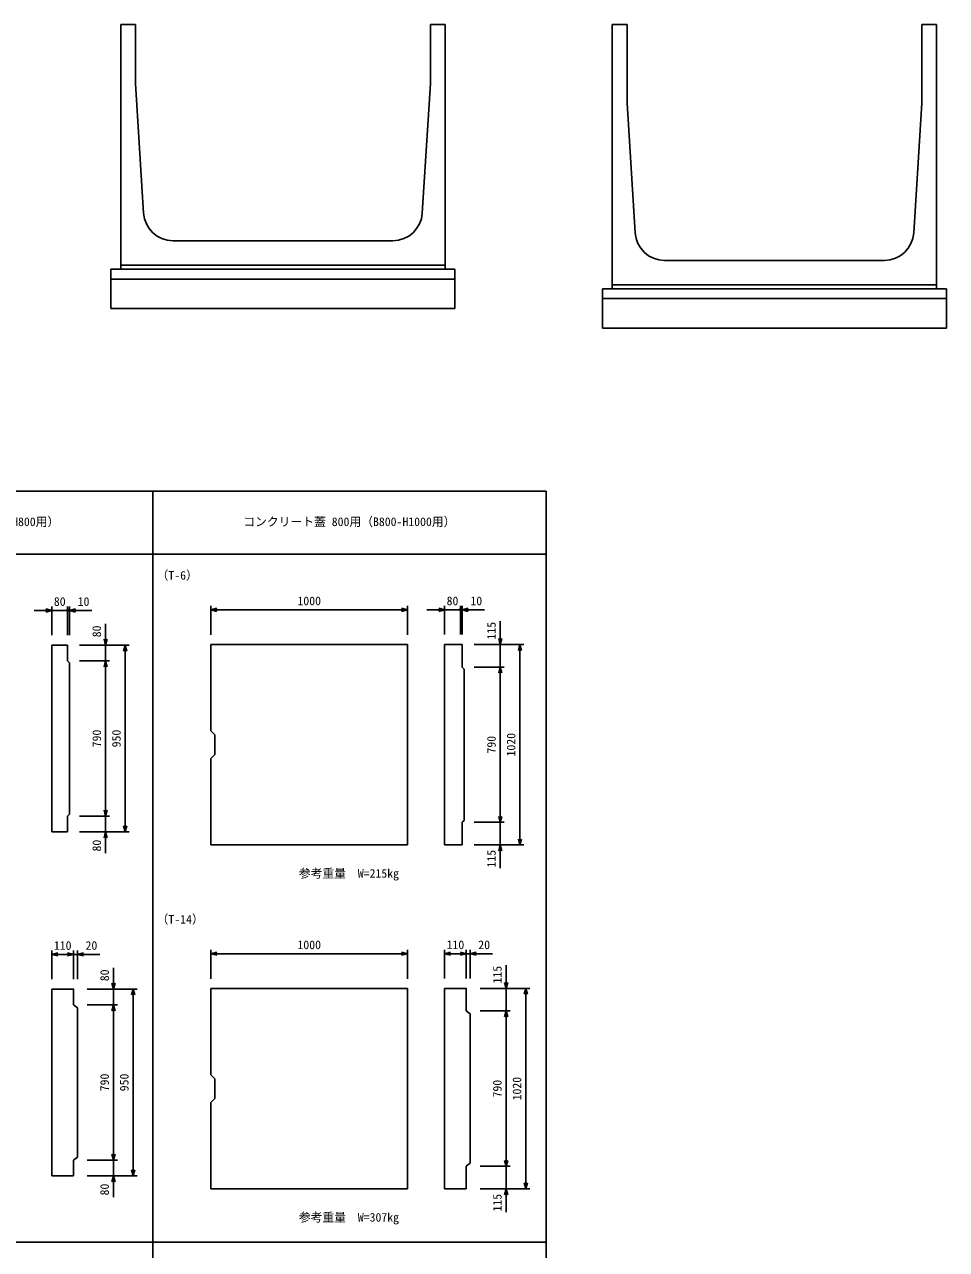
# Model space of a CAD drawing. Units: millimetres, scale not verified. Extents: x -33600 to 33600, y -11880 to 11880.
# Drawn here: x -16028 to -11338, y -5424 to 809 of the extents above; entities that cross this region are included whole.
import ezdxf
from ezdxf.enums import TextEntityAlignment as Align

# ---------------------------------------------------------------- set-up
doc = ezdxf.new("R2010")
doc.units = ezdxf.units.MM
doc.header["$LTSCALE"] = 40
for name, color, linetype, lineweight in [('0-0_DIM', 7, 'Continuous', 25), ('0-2_HATCH', 6, 'Continuous', 25), ('0-5_OUTLINE', 3, 'Continuous', 25), ('0-6_TXT', 7, 'Continuous', 25)]:
    doc.layers.add(name, color=color, linetype=linetype, lineweight=lineweight)
doc.styles.add('ＭＳ ゴシック', font='')
doc.styles.get('ＭＳ ゴシック').set_extended_font_data('MS Gothic')

msp = doc.modelspace()

# ---------------------------------------------------------------- linework, layer by layer
at = {"layer": '0-0_DIM'}
for p, q in [((-15888.3, -2172.38), (-15978.3, -2172.38)), ((-15888.3, -2152.38), (-15888.3, -2298.78)), ((-15888.3, -2172.38), (-15808.3, -2172.38)), ((-15808.3, -2152.38), (-15808.3, -2298.78)), ((-15808.3, -2172.38), (-15798.3, -2172.38)), ((-15798.3, -2152.38), (-15798.3, -2298.78)), ((-15684.77, -2172.38), (-15798.3, -2172.38)), ((-15079.36, -2148.96), (-15079.36, -2296.09)), ((-15079.36, -2168.96), (-14079.36, -2168.96)), ((-14079.36, -2148.96), (-14079.36, -2296.09)), ((-13890.76, -2168.96), (-13980.76, -2168.96)), ((-13890.76, -2148.96), (-13890.76, -2295.36)), ((-13890.76, -2168.96), (-13810.76, -2168.96)), ((-13810.76, -2148.96), (-13810.76, -2295.36)), ((-13810.76, -2168.96), (-13800.76, -2168.96)), ((-13800.76, -2148.96), (-13800.76, -2295.36)), ((-13687.24, -2168.96), (-13800.76, -2168.96)), ((-15615.22, -2240.06), (-15615.22, -2348.91)), ((-13607.69, -2226.64), (-13607.69, -2345.49)), ((-15495.22, -2348.91), (-15748.3, -2348.91)), ((-15615.22, -2428.91), (-15615.22, -2348.91)), ((-15515.22, -3298.91), (-15515.22, -2348.91)), ((-13487.69, -2345.49), (-13740.76, -2345.49)), ((-13607.69, -2460.49), (-13607.69, -2345.49)), ((-13507.69, -3365.49), (-13507.69, -2345.49)), ((-15595.22, -2428.91), (-15748.3, -2428.91)), ((-15615.22, -3218.91), (-15615.22, -2428.91)), ((-13587.69, -2460.49), (-13740.76, -2460.49)), ((-13607.69, -3250.49), (-13607.69, -2460.49)), ((-15595.22, -3218.91), (-15748.3, -3218.91)), ((-15615.22, -3218.91), (-15615.22, -3298.91)), ((-15495.22, -3298.91), (-15748.3, -3298.91)), ((-15615.22, -3407.76), (-15615.22, -3298.91)), ((-13587.69, -3250.49), (-13740.76, -3250.49)), ((-13607.69, -3250.49), (-13607.69, -3365.49)), ((-13487.69, -3365.49), (-13740.76, -3365.49)), ((-13607.69, -3484.34), (-13607.69, -3365.49)), ((-15888.3, -3902.38), (-15888.3, -4048.79)), ((-15888.3, -3922.38), (-15778.3, -3922.38)), ((-15778.3, -3902.38), (-15778.3, -4048.79)), ((-15778.3, -3922.38), (-15758.3, -3922.38)), ((-15758.3, -3902.38), (-15758.3, -4048.79)), ((-15644.77, -3922.38), (-15758.3, -3922.38)), ((-15079.36, -3898.96), (-15079.36, -4046.09)), ((-15079.36, -3918.96), (-14079.36, -3918.96)), ((-14079.36, -3898.96), (-14079.36, -4046.09)), ((-13890.77, -3898.96), (-13890.77, -4045.37)), ((-13890.77, -3918.96), (-13780.77, -3918.96)), ((-13780.77, -3898.96), (-13780.77, -4045.37)), ((-13780.77, -3918.96), (-13760.77, -3918.96)), ((-13760.77, -3898.96), (-13760.77, -4045.37)), ((-13647.24, -3918.96), (-13760.77, -3918.96)), ((-13577.69, -3976.64), (-13577.69, -4095.49)), ((-15575.22, -3990.06), (-15575.22, -4098.91)), ((-15455.22, -4098.91), (-15708.3, -4098.91)), ((-15575.22, -4178.91), (-15575.22, -4098.91)), ((-15475.22, -5048.91), (-15475.22, -4098.91)), ((-13457.69, -4095.49), (-13710.77, -4095.49)), ((-13577.69, -4210.49), (-13577.69, -4095.49)), ((-13477.69, -5115.49), (-13477.69, -4095.49)), ((-15555.22, -4178.91), (-15708.3, -4178.91)), ((-15575.22, -4968.91), (-15575.22, -4178.91)), ((-13557.69, -4210.49), (-13710.77, -4210.49)), ((-13577.69, -5000.49), (-13577.69, -4210.49)), ((-15555.22, -4968.91), (-15708.3, -4968.91)), ((-15575.22, -4968.91), (-15575.22, -5048.91)), ((-13557.69, -5000.49), (-13710.77, -5000.49)), ((-13577.69, -5000.49), (-13577.69, -5115.49)), ((-15455.22, -5048.91), (-15708.3, -5048.91)), ((-15575.22, -5157.76), (-15575.22, -5048.91)), ((-13457.69, -5115.49), (-13710.77, -5115.49)), ((-13577.69, -5234.34), (-13577.69, -5115.49))]:
    msp.add_line(p, q, dxfattribs=at)
for points in [[(-15918.3, -2180.42), (-15888.3, -2172.38), (-15918.3, -2164.34)], [(-15768.3, -2180.42), (-15798.3, -2172.38), (-15768.3, -2164.34)], [(-15049.36, -2160.92), (-15079.36, -2168.96), (-15049.36, -2177)], [(-14109.36, -2160.92), (-14079.36, -2168.96), (-14109.36, -2177)], [(-13920.76, -2177), (-13890.76, -2168.96), (-13920.76, -2160.92)], [(-13770.76, -2177), (-13800.76, -2168.96), (-13770.76, -2160.92)], [(-15623.26, -2318.91), (-15615.22, -2348.91), (-15607.18, -2318.91)], [(-15523.26, -2378.91), (-15515.22, -2348.91), (-15507.18, -2378.91)], [(-13615.73, -2315.49), (-13607.69, -2345.49), (-13599.65, -2315.49)], [(-13515.73, -2375.49), (-13507.69, -2345.49), (-13499.65, -2375.49)], [(-15623.26, -2458.91), (-15615.22, -2428.91), (-15607.18, -2458.91)], [(-13615.73, -2490.49), (-13607.69, -2460.49), (-13599.65, -2490.49)], [(-15623.26, -3188.91), (-15615.22, -3218.91), (-15607.18, -3188.91)], [(-13615.73, -3220.49), (-13607.69, -3250.49), (-13599.65, -3220.49)], [(-15623.26, -3328.91), (-15615.22, -3298.91), (-15607.18, -3328.91)], [(-15523.26, -3268.91), (-15515.22, -3298.91), (-15507.18, -3268.91)], [(-13615.73, -3395.49), (-13607.69, -3365.49), (-13599.65, -3395.49)], [(-13515.73, -3335.49), (-13507.69, -3365.49), (-13499.65, -3335.49)], [(-15858.3, -3930.42), (-15888.3, -3922.38), (-15858.3, -3914.34)], [(-15808.3, -3930.42), (-15778.3, -3922.38), (-15808.3, -3914.34)], [(-15728.3, -3930.42), (-15758.3, -3922.38), (-15728.3, -3914.34)], [(-15049.36, -3910.92), (-15079.36, -3918.96), (-15049.36, -3927)], [(-14109.36, -3910.92), (-14079.36, -3918.96), (-14109.36, -3927)], [(-13860.77, -3927), (-13890.77, -3918.96), (-13860.77, -3910.92)], [(-13810.77, -3927), (-13780.77, -3918.96), (-13810.77, -3910.92)], [(-13730.77, -3927), (-13760.77, -3918.96), (-13730.77, -3910.92)], [(-15583.26, -4068.91), (-15575.22, -4098.91), (-15567.18, -4068.91)], [(-15483.26, -4128.91), (-15475.22, -4098.91), (-15467.18, -4128.91)], [(-13585.73, -4065.49), (-13577.69, -4095.49), (-13569.65, -4065.49)], [(-13485.73, -4125.49), (-13477.69, -4095.49), (-13469.65, -4125.49)], [(-15583.26, -4208.91), (-15575.22, -4178.91), (-15567.18, -4208.91)], [(-13585.73, -4240.49), (-13577.69, -4210.49), (-13569.65, -4240.49)], [(-15583.26, -4938.91), (-15575.22, -4968.91), (-15567.18, -4938.91)], [(-13585.73, -4970.49), (-13577.69, -5000.49), (-13569.65, -4970.49)], [(-15483.26, -5018.91), (-15475.22, -5048.91), (-15467.18, -5018.91)], [(-15583.26, -5078.91), (-15575.22, -5048.91), (-15567.18, -5078.91)], [(-13485.73, -5085.49), (-13477.69, -5115.49), (-13469.65, -5085.49)], [(-13585.73, -5145.49), (-13577.69, -5115.49), (-13569.65, -5145.49)]]:
    msp.add_lwpolyline(points, dxfattribs=at)
for centre in [(-15808.3, -2172.38), (-13810.76, -2168.96)]:
    msp.add_circle(centre, 4, dxfattribs=at)
at = {"layer": '0-2_HATCH'}
for p, q in [((-15888.3, -2348.91), (-15888.3, -3298.91)), ((-15888.3, -2348.91), (-15808.3, -2348.91)), ((-15079.36, -2345.49), (-14079.36, -2345.49)), ((-15079.36, -2345.49), (-15079.36, -2785.49)), ((-14079.36, -2345.49), (-14079.36, -3365.49)), ((-13890.76, -2345.49), (-13800.76, -2345.49)), ((-13890.76, -2345.49), (-13890.76, -3365.49)), ((-13800.76, -2345.49), (-13800.76, -2460.49)), ((-15798.3, -2438.91), (-15798.3, -3208.91)), ((-13800.76, -2460.49), (-13790.76, -2470.49)), ((-13790.76, -2470.49), (-13790.76, -3240.49)), ((-15079.36, -2785.49), (-15059.36, -2805.49)), ((-15079.36, -2925.49), (-15079.36, -3365.49)), ((-15808.3, -3218.91), (-15798.3, -3208.91)), ((-15808.3, -3218.91), (-15808.3, -3298.91)), ((-13800.76, -3250.49), (-13790.76, -3240.49)), ((-15888.3, -3298.91), (-15808.3, -3298.91)), ((-13800.76, -3250.49), (-13800.76, -3365.49)), ((-15079.36, -3365.49), (-14079.36, -3365.49)), ((-13890.76, -3365.49), (-13800.76, -3365.49)), ((-15079.36, -4095.49), (-15079.36, -4535.49)), ((-15079.36, -4095.49), (-14079.36, -4095.49)), ((-14079.36, -4095.49), (-14079.36, -5115.49)), ((-13890.77, -4095.49), (-13890.77, -5115.49)), ((-15758.3, -4193.91), (-15758.3, -4953.91)), ((-13780.77, -4210.49), (-13760.77, -4225.49)), ((-13760.77, -4225.49), (-13760.77, -4985.49)), ((-15079.36, -4535.49), (-15059.36, -4555.49)), ((-15059.36, -4555.49), (-15059.36, -4655.49)), ((-15059.36, -4655.49), (-15079.36, -4675.49)), ((-15079.36, -4675.49), (-15079.36, -5115.49)), ((-15778.3, -4968.91), (-15758.3, -4953.91)), ((-15778.3, -4968.91), (-15778.3, -5048.91)), ((-13780.77, -5000.49), (-13760.77, -4985.49)), ((-13780.77, -5000.49), (-13780.77, -5115.49)), ((-15079.36, -5115.49), (-14079.36, -5115.49)), ((-13890.77, -5115.49), (-13780.77, -5115.49))]:
    msp.add_line(p, q, dxfattribs=at)
for points in [[(-15808.3, -2348.91), (-15808.3, -2428.91), (-15798.3, -2438.91)], [(-15059.36, -2805.49), (-15059.36, -2905.49), (-15079.36, -2925.49)], [(-15888.3, -4098.91), (-15888.3, -5048.91), (-15778.3, -5048.91)], [(-15888.3, -4098.91), (-15778.3, -4098.91), (-15778.3, -4178.91), (-15758.3, -4193.91)], [(-13890.77, -4095.49), (-13780.77, -4095.49), (-13780.77, -4210.49)]]:
    msp.add_lwpolyline(points, dxfattribs=at)
at = {"layer": '0-5_OUTLINE'}
for p, q in [((-15538.17, 808.94), (-15538.17, -436.06)), ((-15538.17, 808.94), (-15463.17, 808.94)), ((-15463.17, 508.94), (-15463.17, 808.94)), ((-13963.17, 508.94), (-13963.17, 808.94)), ((-13888.17, 808.94), (-13963.17, 808.94)), ((-13888.17, 808.94), (-13888.17, -436.06)), ((-13038.17, 808.94), (-12963.17, 808.94)), ((-13038.17, 808.94), (-13038.17, -536.06)), ((-12963.17, 408.94), (-12963.17, 808.94)), ((-11388.17, 808.94), (-11463.17, 808.94)), ((-11463.17, 408.94), (-11463.17, 808.94)), ((-11388.17, 808.94), (-11388.17, -536.06)), ((-15421.96, -150.41), (-15463.17, 508.94)), ((-13963.17, 508.94), (-14004.38, -150.41)), ((-12921.96, -250.41), (-12963.17, 408.94)), ((-11463.17, 408.94), (-11504.38, -250.41)), ((-15272.25, -291.06), (-14154.09, -291.06)), ((-15588.17, -436.06), (-13838.17, -436.06)), ((-15588.17, -636.06), (-15588.17, -436.06)), ((-13888.17, -416.06), (-15538.17, -416.06)), ((-13838.17, -636.06), (-13838.17, -436.06)), ((-12772.25, -391.06), (-11654.09, -391.06)), ((-15588.17, -486.06), (-13838.17, -486.06)), ((-13088.17, -536.06), (-11338.17, -536.06)), ((-13088.17, -736.06), (-13088.17, -536.06)), ((-11388.17, -516.06), (-13038.17, -516.06)), ((-11338.17, -736.06), (-11338.17, -536.06)), ((-13088.17, -586.06), (-11338.17, -586.06)), ((-15588.17, -636.06), (-13838.17, -636.06)), ((-13088.17, -736.06), (-11338.17, -736.06))]:
    msp.add_line(p, q, dxfattribs=at)
for centre, start, end in [((-15272.25, -141.06), 183.57633, 270), ((-14154.09, -141.06), 270, 356.42367), ((-12772.25, -241.06), 183.57633, 270), ((-11654.09, -241.06), 270, 356.42367)]:
    msp.add_arc(centre, 150, start, end, dxfattribs=at)
at = {"layer": '0-6_TXT'}
for points in [[(-17374.81, -1886.32), (-15374.81, -1886.32), (-15374.81, -1566.32), (-17374.81, -1566.32)], [(-15374.81, -1886.32), (-13374.81, -1886.32), (-13374.81, -1566.32), (-15374.81, -1566.32)], [(-17374.81, -5386.32), (-15374.81, -5386.32), (-15374.81, -1886.32), (-17374.81, -1886.32)], [(-15374.81, -5386.32), (-13374.81, -5386.32), (-13374.81, -1886.32), (-15374.81, -1886.32)], [(-17374.81, -5706.32), (-15374.81, -5706.32), (-15374.81, -5386.32), (-17374.81, -5386.32)], [(-15374.81, -5706.32), (-13374.81, -5706.32), (-13374.81, -5386.32), (-15374.81, -5386.32)]]:
    msp.add_lwpolyline(points, close=True, dxfattribs=at)

# ---------------------------------------------------------------- texts
at = {"layer": '0-0_DIM', "style": 'ＭＳ ゴシック'}
for s, p in [('（T-6）', (-15355.79, -2029.01)), ('80', (-15878.3, -2162.38)), ('10', (-15757.13, -2162.38)), ('1000', (-14639.36, -2158.96)), ('80', (-13880.76, -2158.96)), ('10', (-13759.6, -2158.96)), ('参考重量\u3000W=215kg', (-14632.28, -3545.49)), ('（T-14）', (-15355.79, -3779.01)), ('110', (-15878.3, -3912.38)), ('20', (-15717.13, -3912.38)), ('1000', (-14639.36, -3908.96)), ('110', (-13880.77, -3908.96)), ('20', (-13719.6, -3908.96)), ('参考重量\u3000W=307kg', (-14632.28, -5295.49))]:
    msp.add_text(s, height=43.99, dxfattribs=at).set_placement(p, align=Align.BOTTOM_LEFT)
for s, p in [('115', (-13617.69, -2320.49)), ('80', (-15625.22, -2308.91)), ('790', (-15625.22, -2868.91)), ('950', (-15525.22, -2868.91)), ('1020', (-13517.69, -2915.49)), ('790', (-13617.69, -2900.49)), ('80', (-15625.22, -3398.91)), ('115', (-13617.69, -3480.49)), ('115', (-13587.69, -4070.49)), ('80', (-15585.22, -4058.91)), ('790', (-15585.22, -4618.91)), ('950', (-15485.22, -4618.91)), ('1020', (-13487.69, -4665.49)), ('790', (-13587.69, -4650.49)), ('80', (-15585.22, -5148.91)), ('115', (-13587.69, -5230.49))]:
    msp.add_text(s, height=43.99, rotation=90, dxfattribs=at).set_placement(p, align=Align.BOTTOM_LEFT)
at = {"layer": '0-6_TXT', "style": 'ＭＳ ゴシック'}
for s, p in [('コンクリート蓋 800用（B800-H800用）', (-16899.81, -1756.32)), ('コンクリート蓋 800用（B800-H1000用）', (-14914.81, -1756.32))]:
    msp.add_text(s, height=43.99, dxfattribs=at).set_placement(p, align=Align.BOTTOM_LEFT)

doc.saveas('drawing.dxf')
